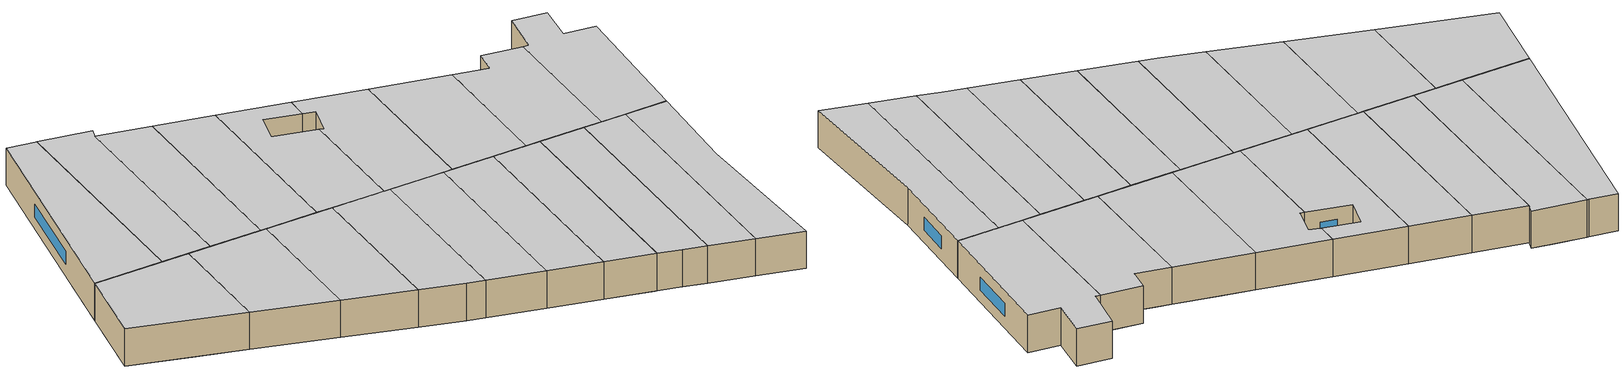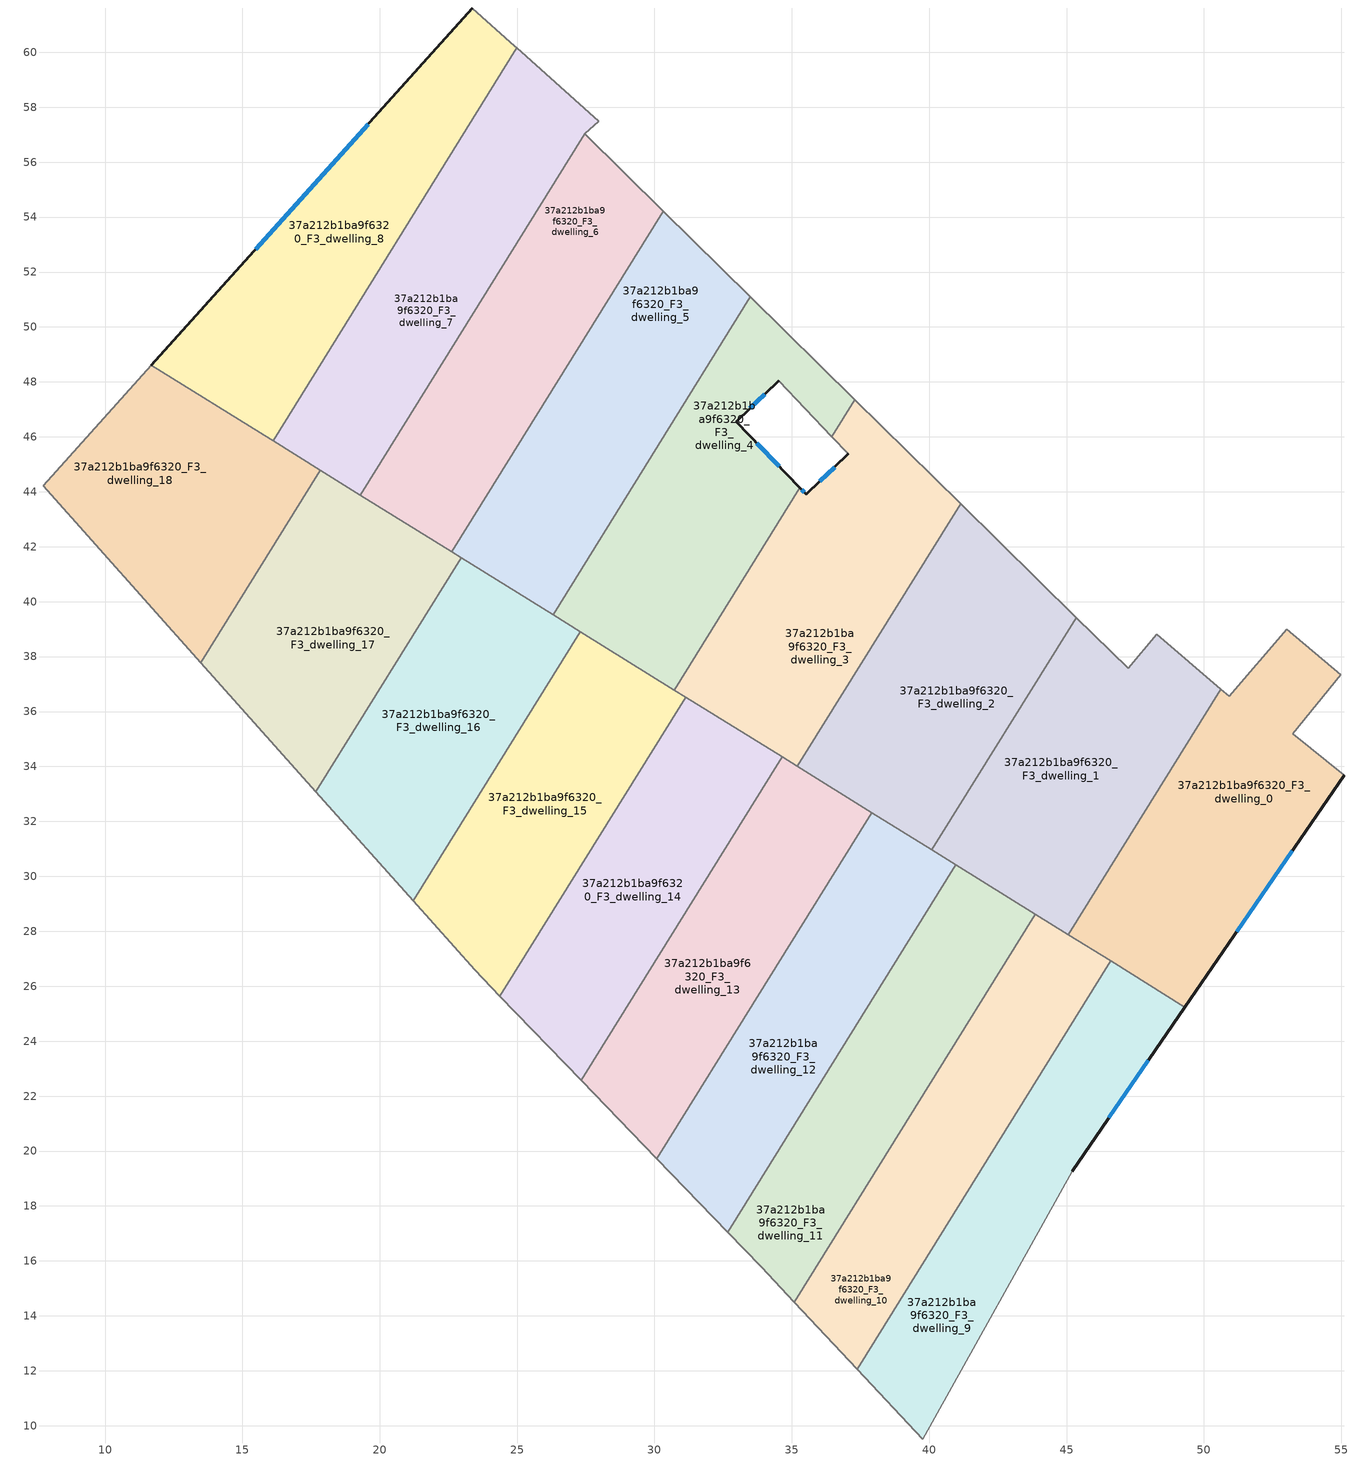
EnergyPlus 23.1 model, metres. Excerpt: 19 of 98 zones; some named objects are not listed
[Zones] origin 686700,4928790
37a212b1ba9f6320_F3_dwelling_0
 floor to 37a212b1ba9f6320_F2_dwelling_3 (EU_floor_Construction): 54.98,37.34 53.23,35.18 55.1,33.68 50.61,27.14 46.76,30.61 50.61,36.82 50.92,36.56 53.02,39 z9
 floor to 37a212b1ba9f6320_F2_dwelling_1 (EU_floor_Construction): 50.61,27.14 49.31,25.24 45.06,27.88 46.76,30.61 z9
 wall outside (EU_wall_Construction): 49.31,25.24 55.1,33.68 z9:12
 wall to 37a212b1ba9f6320_F3_dwelling_1 (EU_wall_Construction): 50.61,36.82 45.06,27.88 z9:12
 wall adiabatic (EU_wall_Construction): 55.1,33.68 53.23,35.18 54.98,37.34 53.02,39 50.92,36.56 50.61,36.82 z9:12
 wall to 37a212b1ba9f6320_F3_dwelling_9 (EU_wall_Construction): 46.6,26.92 49.31,25.24 z9:12
 wall to 37a212b1ba9f6320_F3_dwelling_10 (EU_wall_Construction): 45.06,27.88 46.6,26.92 z9:12
 window (EU_Window_Construction): 51.2,27.98 53.22,30.93 z9.98:11.02
 ceiling to 37a212b1ba9f6320_F4_dwelling_0 (EU_floor_Construction): 49.31,25.24 55.1,33.68 53.23,35.18 54.98,37.34 53.02,39 50.92,36.56 50.61,36.82 45.06,27.88 z12
37a212b1ba9f6320_F3_dwelling_1
 floor to 37a212b1ba9f6320_F2_dwelling_5 (EU_floor_Construction): 50.41,36.99 43.24,29.01 40.1,30.96 41.92,33.89 46.17,38.62 47.24,37.57 48.29,38.81 z9
 floor to 37a212b1ba9f6320_F2_dwelling_3 (EU_floor_Construction): 50.61,36.82 46.76,30.61 45.61,31.64 50.41,36.99 z9
 floor to 37a212b1ba9f6320_F2_dwelling_8 (EU_floor_Construction): 46.17,38.62 41.92,33.89 45.36,39.42 z9
 floor to 37a212b1ba9f6320_F2_dwelling_1 (EU_floor_Construction): 46.76,30.61 45.06,27.88 43.24,29.01 45.61,31.64 z9
 wall to 37a212b1ba9f6320_F3_dwelling_2 (EU_wall_Construction): 45.36,39.42 40.1,30.96 z9:12
 wall adiabatic (EU_wall_Construction): 50.61,36.82 48.29,38.81 47.24,37.57 45.36,39.42 z9:12
 wall to 37a212b1ba9f6320_F3_dwelling_11 (EU_wall_Construction): 40.97,30.42 43.86,28.63 z9:12
 wall to 37a212b1ba9f6320_F3_dwelling_12 (EU_wall_Construction): 40.1,30.96 40.97,30.42 z9:12
 wall to 37a212b1ba9f6320_F3_dwelling_10 (EU_wall_Construction): 43.86,28.63 45.06,27.88 z9:12
 ceiling to 37a212b1ba9f6320_F4_dwelling_1 (EU_floor_Construction): 45.06,27.88 50.61,36.82 48.29,38.81 47.24,37.57 45.36,39.42 40.1,30.96 z12
37a212b1ba9f6320_F3_dwelling_10
 floor to 37a212b1ba9f6320_F2_dwelling_1 (EU_floor_Construction): 46.6,26.92 42.78,20.77 41.75,21.7 45.04,25.36 42.98,27.21 43.86,28.63 z9
 floor to 37a212b1ba9f6320_F2_dwelling_0 (EU_floor_Construction): 42.78,20.77 37.38,12.07 35.19,14.39 41.75,21.7 z9
 floor to 37a212b1ba9f6320_F2_dwelling_2 (EU_floor_Construction): 44.57,24.84 35.19,14.39 35.09,14.5 42.61,26.61 z9
 floor to 37a212b1ba9f6320_F2_dwelling_5 (EU_floor_Construction): 45.04,25.36 44.57,24.84 42.61,26.61 42.98,27.21 z9
 wall to 37a212b1ba9f6320_F3_dwelling_9 (EU_wall_Construction): 37.38,12.07 46.6,26.92 z9:12
 wall adiabatic (EU_wall_Construction): 35.09,14.5 37.38,12.07 z9:12
 wall to 37a212b1ba9f6320_F3_dwelling_11 (EU_wall_Construction): 43.86,28.63 35.09,14.5 z9:12
 ceiling to 37a212b1ba9f6320_F4_dwelling_10 (EU_floor_Construction): 37.38,12.07 46.6,26.92 43.86,28.63 35.09,14.5 z12
37a212b1ba9f6320_F3_dwelling_11
 floor to 37a212b1ba9f6320_F2_dwelling_2 (EU_floor_Construction): 42.61,26.61 35.09,14.5 33.91,15.77 33.89,15.79 32.67,17.05 33.03,17.64 41.35,26.9 39.7,28.38 40.03,28.92 z9
 floor to 37a212b1ba9f6320_F2_dwelling_5 (EU_floor_Construction): 43.24,29.01 42.23,27.88 42.98,27.21 42.61,26.61 40.03,28.92 40.97,30.42 z9
 floor to 37a212b1ba9f6320_F2_dwelling_4 (EU_floor_Construction): 41.35,26.9 33.03,17.64 39.7,28.38 z9
 floor to 37a212b1ba9f6320_F2_dwelling_1 (EU_floor_Construction): 43.86,28.63 42.98,27.21 42.23,27.88 43.24,29.01 z9
 wall adiabatic (EU_wall_Construction): 32.67,17.05 33.89,15.79 35.09,14.5 z9:12
 wall to 37a212b1ba9f6320_F3_dwelling_12 (EU_wall_Construction): 40.97,30.42 32.67,17.05 z9:12
 ceiling to 37a212b1ba9f6320_F4_dwelling_11 (EU_floor_Construction): 35.09,14.5 43.86,28.63 40.97,30.42 32.67,17.05 33.89,15.79 z12
37a212b1ba9f6320_F3_dwelling_12
 floor to 37a212b1ba9f6320_F2_dwelling_4 (EU_floor_Construction): 39.7,28.38 33.03,17.64 32.58,17.14 30.08,19.72 32.08,22.94 38.19,29.74 z9
 floor to 37a212b1ba9f6320_F2_dwelling_2 (EU_floor_Construction): 40.03,28.92 39.7,28.38 38.19,29.74 38.6,30.2 z9; 33.03,17.64 32.67,17.05 32.58,17.14 z9
 floor to 37a212b1ba9f6320_F2_dwelling_6 (EU_floor_Construction): 37.98,29.51 32.08,22.94 36.81,30.56 z9
 floor to 37a212b1ba9f6320_F2_dwelling_7 (EU_floor_Construction): 38.07,29.61 37.98,29.51 36.81,30.56 36.88,30.67 z9
 floor to 37a212b1ba9f6320_F2_dwelling_5 (EU_floor_Construction): 40.97,30.42 40.03,28.92 38.6,30.2 39.58,31.28 z9
 floor to 37a212b1ba9f6320_F2_dwelling_8 (EU_floor_Construction): 39.58,31.28 38.07,29.61 36.88,30.67 37.91,32.32 z9
 wall adiabatic (EU_wall_Construction): 30.08,19.72 32.67,17.05 z9:12
 wall to 37a212b1ba9f6320_F3_dwelling_13 (EU_wall_Construction): 37.91,32.32 30.08,19.72 z9:12
 wall to 37a212b1ba9f6320_F3_dwelling_2 (EU_wall_Construction): 40.1,30.96 37.91,32.32 z9:12
 ceiling to 37a212b1ba9f6320_F4_dwelling_12 (EU_floor_Construction): 32.67,17.05 40.97,30.42 37.91,32.32 30.08,19.72 z12
37a212b1ba9f6320_F3_dwelling_13
 floor to 37a212b1ba9f6320_F2_dwelling_6 (EU_floor_Construction): 36.81,30.56 32.08,22.94 29.62,20.2 27.33,22.57 30.86,28.25 34.67,32.49 z9
 floor to 37a212b1ba9f6320_F2_dwelling_4 (EU_floor_Construction): 32.08,22.94 30.08,19.72 29.62,20.2 z9
 floor to 37a212b1ba9f6320_F2_dwelling_7 (EU_floor_Construction): 34.67,32.49 30.86,28.25 33.98,33.28 36.88,30.67 36.81,30.56 z9
 floor to 37a212b1ba9f6320_F2_dwelling_8 (EU_floor_Construction): 37.91,32.32 36.88,30.67 33.98,33.28 34.05,33.39 34.84,32.68 35.73,33.67 z9
 floor to 37a212b1ba9f6320_F2_dwelling_9 (EU_floor_Construction): 35.73,33.67 34.84,32.68 34.05,33.39 34.65,34.35 z9
 wall adiabatic (EU_wall_Construction): 27.33,22.57 30.08,19.72 z9:12
 wall to 37a212b1ba9f6320_F3_dwelling_14 (EU_wall_Construction): 34.65,34.35 27.33,22.57 z9:12
 wall to 37a212b1ba9f6320_F3_dwelling_3 (EU_wall_Construction): 35.2,34 34.65,34.35 z9:12
 wall to 37a212b1ba9f6320_F3_dwelling_2 (EU_wall_Construction): 37.91,32.32 35.2,34 z9:12
 ceiling to 37a212b1ba9f6320_F4_dwelling_13 (EU_floor_Construction): 30.08,19.72 37.91,32.32 34.65,34.35 27.33,22.57 z12
37a212b1ba9f6320_F3_dwelling_14
 floor to 37a212b1ba9f6320_F2_dwelling_7 (EU_floor_Construction): 33.98,33.28 30.86,28.25 26.52,23.42 24.38,25.64 28.6,32.44 31.42,35.58 z9
 floor to 37a212b1ba9f6320_F2_dwelling_6 (EU_floor_Construction): 30.86,28.25 27.33,22.57 26.52,23.42 z9
 floor to 37a212b1ba9f6320_F2_dwelling_9 (EU_floor_Construction): 34.65,34.35 34.05,33.39 31.51,35.68 31.87,36.07 z9
 floor to 37a212b1ba9f6320_F2_dwelling_8 (EU_floor_Construction): 34.05,33.39 33.98,33.28 31.42,35.58 31.51,35.68 z9
 floor adiabatic (EU_floor_Construction): 33.58,35.01 31.87,36.07 28.6,32.44 31.14,36.53 z9
 wall adiabatic (EU_wall_Construction): 24.38,25.64 27.33,22.57 z9:12
 wall to 37a212b1ba9f6320_F3_dwelling_15 (EU_wall_Construction): 31.14,36.53 24.38,25.64 z9:12
 wall to 37a212b1ba9f6320_F3_dwelling_3 (EU_wall_Construction): 34.65,34.35 31.14,36.53 z9:12
 ceiling to 37a212b1ba9f6320_F4_dwelling_14 (EU_floor_Construction): 27.33,22.57 34.65,34.35 31.14,36.53 24.38,25.64 z12
37a212b1ba9f6320_F3_dwelling_15
 floor to 37a212b1ba9f6320_F2_dwelling_10 (EU_floor_Construction): 28.3,38.29 30.82,36.02 28.6,32.44 23.4,26.65 21.22,29.11 25.6,36.16 27.79,38.6 z9
 floor to 37a212b1ba9f6320_F2_dwelling_7 (EU_floor_Construction): 28.6,32.44 24.38,25.64 23.45,26.6 23.4,26.65 z9
 floor to 37a212b1ba9f6320_F2_dwelling_11 (EU_floor_Construction): 31.14,36.53 30.82,36.02 28.3,38.29 z9
 floor to 37a212b1ba9f6320_F2_dwelling_12 (EU_floor_Construction): 27.79,38.6 25.6,36.16 27.3,38.91 z9
 wall adiabatic (EU_wall_Construction): 21.21,29.11 23.45,26.6 24.38,25.64 z9:12
 wall to 37a212b1ba9f6320_F3_dwelling_16 (EU_wall_Construction): 27.3,38.91 21.21,29.11 z9:12
 wall to 37a212b1ba9f6320_F3_dwelling_4 (EU_wall_Construction): 30.72,36.78 27.3,38.91 z9:12
 wall to 37a212b1ba9f6320_F3_dwelling_3 (EU_wall_Construction): 31.14,36.53 30.72,36.78 z9:12
 ceiling to 37a212b1ba9f6320_F4_dwelling_15 (EU_floor_Construction): 24.38,25.64 31.14,36.53 27.3,38.91 21.21,29.11 23.45,26.6 z12
37a212b1ba9f6320_F3_dwelling_16
 floor to 37a212b1ba9f6320_F2_dwelling_12 (EU_floor_Construction): 27.3,38.91 25.6,36.16 20.24,30.2 17.67,33.09 20.27,37.27 23.73,41.12 z9
 floor to 37a212b1ba9f6320_F2_dwelling_10 (EU_floor_Construction): 25.6,36.16 21.22,29.11 20.24,30.2 z9
 floor to 37a212b1ba9f6320_F2_dwelling_13 (EU_floor_Construction): 23.73,41.12 20.27,37.27 22.96,41.6 z9
 wall adiabatic (EU_wall_Construction): 17.67,33.08 21.21,29.11 z9:12
 wall to 37a212b1ba9f6320_F3_dwelling_17 (EU_wall_Construction): 22.96,41.6 17.67,33.08 z9:12
 wall to 37a212b1ba9f6320_F3_dwelling_5 (EU_wall_Construction): 26.31,39.53 22.96,41.6 z9:12
 wall to 37a212b1ba9f6320_F3_dwelling_4 (EU_wall_Construction): 27.3,38.91 26.31,39.53 z9:12
 ceiling to 37a212b1ba9f6320_F4_dwelling_16 (EU_floor_Construction): 21.21,29.11 27.3,38.91 22.96,41.6 17.67,33.08 z12
37a212b1ba9f6320_F3_dwelling_17
 floor to 37a212b1ba9f6320_F2_dwelling_13 (EU_floor_Construction): 22.96,41.6 20.27,37.27 17.09,33.73 13.99,37.22 19.73,43.61 z9
 floor to 37a212b1ba9f6320_F2_dwelling_15 (EU_floor_Construction): 19.73,43.61 13.99,37.22 13.49,37.78 17.84,44.78 z9
 floor to 37a212b1ba9f6320_F2_dwelling_12 (EU_floor_Construction): 20.27,37.27 17.67,33.09 17.09,33.73 z9
 wall adiabatic (EU_wall_Construction): 13.49,37.78 17.67,33.08 z9:12
 wall to 37a212b1ba9f6320_F3_dwelling_18 (EU_wall_Construction): 17.84,44.78 13.49,37.78 z9:12
 wall to 37a212b1ba9f6320_F3_dwelling_6 (EU_wall_Construction): 22.62,41.81 19.29,43.88 z9:12
 wall to 37a212b1ba9f6320_F3_dwelling_5 (EU_wall_Construction): 22.96,41.6 22.62,41.81 z9:12
 wall to 37a212b1ba9f6320_F3_dwelling_7 (EU_wall_Construction): 19.29,43.88 17.84,44.78 z9:12
 ceiling to 37a212b1ba9f6320_F4_dwelling_17 (EU_floor_Construction): 17.67,33.08 22.96,41.6 17.84,44.78 13.49,37.78 z12
37a212b1ba9f6320_F3_dwelling_18
 floor to 37a212b1ba9f6320_F2_dwelling_15 (EU_floor_Construction): 17.84,44.78 13.49,37.78 10.87,40.72 15.71,46.11 z9
 floor to 37a212b1ba9f6320_F2_dwelling_17 (EU_floor_Construction): 15.71,46.11 10.87,40.72 7.75,44.22 11.69,48.6 z9
 wall adiabatic (EU_wall_Construction): 11.69,48.6 7.75,44.22 13.49,37.78 z9:12
 wall to 37a212b1ba9f6320_F3_dwelling_8 (EU_wall_Construction): 16.11,45.86 16.03,45.91 11.69,48.6 z9:12
 wall to 37a212b1ba9f6320_F3_dwelling_7 (EU_wall_Construction): 17.84,44.78 16.11,45.86 z9:12
 ceiling to 37a212b1ba9f6320_F4_dwelling_18 (EU_floor_Construction): 13.49,37.78 17.84,44.78 11.69,48.6 7.75,44.22 z12
37a212b1ba9f6320_F3_dwelling_2
 floor to 37a212b1ba9f6320_F2_dwelling_8 (EU_floor_Construction): 45.36,39.42 41.92,33.89 39.58,31.28 35.73,33.67 42.99,41.75 z9
 floor to 37a212b1ba9f6320_F2_dwelling_5 (EU_floor_Construction): 41.92,33.89 40.1,30.96 39.58,31.28 z9
 floor to 37a212b1ba9f6320_F2_dwelling_9 (EU_floor_Construction): 42.99,41.75 35.73,33.67 35.2,34 41.14,43.57 z9
 wall to 37a212b1ba9f6320_F3_dwelling_3 (EU_wall_Construction): 41.14,43.57 35.2,34 z9:12
 wall adiabatic (EU_wall_Construction): 45.36,39.42 41.14,43.57 z9:12
 ceiling to 37a212b1ba9f6320_F4_dwelling_2 (EU_floor_Construction): 40.1,30.96 45.36,39.42 41.14,43.57 35.2,34 z12
37a212b1ba9f6320_F3_dwelling_3
 floor to 37a212b1ba9f6320_F2_dwelling_11 (EU_floor_Construction): 39.79,44.9 31.87,36.07 30.72,36.78 35.29,44.14 35.52,43.91 37.06,45.38 36.45,46.01 37.29,47.36 z9
 floor to 37a212b1ba9f6320_F2_dwelling_9 (EU_floor_Construction): 41.14,43.57 35.2,34 31.87,36.07 39.79,44.9 z9
 wall outside (EU_wall_Construction): 37.06,45.38 35.52,43.91 35.29,44.14 z9:12
 wall adiabatic (EU_wall_Construction): 36.45,46.01 37.06,45.38 / 41.14,43.57 37.29,47.36 z9:12
 wall to 37a212b1ba9f6320_F3_dwelling_4 (EU_wall_Construction): 37.29,47.36 36.45,46.01 / 35.29,44.14 30.72,36.78 z9:12
 window (EU_Window_Construction): 36.56,44.9 36.02,44.39 / 35.45,43.98 35.37,44.07 z9.98:11.02
 ceiling to 37a212b1ba9f6320_F4_dwelling_3 (EU_floor_Construction): 35.2,34 41.14,43.57 37.29,47.36 36.45,46.01 37.06,45.38 35.52,43.91 35.29,44.14 30.72,36.78 z12
37a212b1ba9f6320_F3_dwelling_4
 floor to 37a212b1ba9f6320_F2_dwelling_14 (EU_floor_Construction): 36.42,48.21 35.42,47.1 34.52,48.04 32.97,46.56 33.99,45.5 28.47,39.36 27.02,40.67 33.49,51.1 z9
 floor to 37a212b1ba9f6320_F2_dwelling_11 (EU_floor_Construction): 33.99,45.5 35.29,44.14 30.72,36.78 28.31,38.28 27.86,38.68 z9; 37.29,47.36 36.45,46.01 35.42,47.1 36.42,48.21 z9
 floor to 37a212b1ba9f6320_F2_dwelling_12 (EU_floor_Construction): 28.24,39.11 27.79,38.6 26.31,39.53 26.83,40.38 z9
 floor to 37a212b1ba9f6320_F2_dwelling_13 (EU_floor_Construction): 28.47,39.36 28.24,39.11 26.83,40.38 27.02,40.67 z9
 floor adiabatic (EU_floor_Construction): 28.31,38.28 27.79,38.6 27.86,38.68 z9
 wall outside (EU_wall_Construction): 35.29,44.14 32.97,46.56 34.52,48.04 z9:12
 wall adiabatic (EU_wall_Construction): 34.52,48.04 36.45,46.01 / 37.29,47.36 33.49,51.1 z9:12
 wall to 37a212b1ba9f6320_F3_dwelling_5 (EU_wall_Construction): 33.49,51.1 26.31,39.53 z9:12
 window (EU_Window_Construction): 33.48,47.04 34.02,47.56 / 34.54,44.93 33.73,45.77 z9.98:11.02
 ceiling to 37a212b1ba9f6320_F4_dwelling_4 (EU_floor_Construction): 30.72,36.78 35.29,44.14 32.97,46.56 34.52,48.04 36.45,46.01 37.29,47.36 33.49,51.1 26.31,39.53 z12
37a212b1ba9f6320_F3_dwelling_5
 floor to 37a212b1ba9f6320_F2_dwelling_16 (EU_floor_Construction): 33.07,51.51 25.36,42.93 24.05,44.11 30.32,54.21 z9
 floor to 37a212b1ba9f6320_F2_dwelling_14 (EU_floor_Construction): 33.49,51.1 27.02,40.67 23.74,43.61 23.92,43.91 25.2,42.76 25.36,42.93 33.07,51.51 z9
 floor to 37a212b1ba9f6320_F2_dwelling_12 (EU_floor_Construction): 26.83,40.38 26.31,39.53 23.73,41.12 24.75,42.25 z9
 floor to 37a212b1ba9f6320_F2_dwelling_13 (EU_floor_Construction): 24.75,42.25 23.73,41.12 22.62,41.82 23.74,43.61 27.02,40.67 26.83,40.38 z9
 floor to 37a212b1ba9f6320_F2_dwelling_15 (EU_floor_Construction): 25.36,42.93 25.2,42.76 23.92,43.91 24.05,44.11 z9
 wall to 37a212b1ba9f6320_F3_dwelling_6 (EU_wall_Construction): 30.32,54.21 22.62,41.82 z9:12
 wall adiabatic (EU_wall_Construction): 33.49,51.1 30.32,54.21 z9:12
 ceiling to 37a212b1ba9f6320_F4_dwelling_5 (EU_floor_Construction): 26.31,39.53 33.49,51.1 30.32,54.21 22.62,41.82 z12
37a212b1ba9f6320_F3_dwelling_6
 floor to 37a212b1ba9f6320_F2_dwelling_18 (EU_floor_Construction): 29.76,54.77 22.24,46.4 21.35,47.19 27.46,57.03 z9
 floor to 37a212b1ba9f6320_F2_dwelling_16 (EU_floor_Construction): 30.32,54.21 24.05,44.11 21.09,46.77 21.21,46.97 22.06,46.21 29.76,54.77 z9
 floor to 37a212b1ba9f6320_F2_dwelling_13 (EU_floor_Construction): 23.74,43.61 22.62,41.82 19.73,43.61 21.52,45.6 z9
 floor to 37a212b1ba9f6320_F2_dwelling_17 (EU_floor_Construction): 22.24,46.4 22.06,46.21 21.21,46.97 21.35,47.19 z9
 floor to 37a212b1ba9f6320_F2_dwelling_14 (EU_floor_Construction): 23.92,43.91 23.74,43.61 21.52,45.6 21.75,45.86 z9
 floor to 37a212b1ba9f6320_F2_dwelling_15 (EU_floor_Construction): 21.75,45.86 21.52,45.6 19.73,43.61 19.3,43.88 21.09,46.77 24.05,44.11 23.92,43.91 z9
 wall to 37a212b1ba9f6320_F3_dwelling_7 (EU_wall_Construction): 27.46,57.03 19.3,43.88 z9:12
 wall adiabatic (EU_wall_Construction): 30.32,54.21 27.46,57.03 z9:12
 ceiling to 37a212b1ba9f6320_F4_dwelling_6 (EU_floor_Construction): 22.62,41.82 30.32,54.21 27.46,57.03 19.3,43.88 z12
37a212b1ba9f6320_F3_dwelling_7
 floor to 37a212b1ba9f6320_F2_dwelling_18 (EU_floor_Construction): 27.97,57.48 27.46,57.03 21.35,47.19 18.52,49.74 18.66,49.96 18.94,49.71 26.84,58.5 z9
 floor to 37a212b1ba9f6320_F2_dwelling_17 (EU_floor_Construction): 21.35,47.19 21.21,46.97 18.6,49.32 17.52,48.13 18.52,49.74 z9
 floor to 37a212b1ba9f6320_F2_dwelling_19 (EU_floor_Construction): 26.84,58.5 18.94,49.71 18.66,49.96 24.99,60.16 z9
 floor to 37a212b1ba9f6320_F2_dwelling_15 (EU_floor_Construction): 21.09,46.77 19.3,43.88 16.11,45.86 17.52,48.12 18.44,49.15 z9
 floor to 37a212b1ba9f6320_F2_dwelling_16 (EU_floor_Construction): 21.21,46.97 21.09,46.77 18.44,49.15 18.6,49.32 z9
 wall adiabatic (EU_wall_Construction): 27.46,57.03 27.97,57.48 24.99,60.16 z9:12
 wall to 37a212b1ba9f6320_F3_dwelling_8 (EU_wall_Construction): 24.99,60.16 16.11,45.86 z9:12
 ceiling to 37a212b1ba9f6320_F4_dwelling_7 (EU_floor_Construction): 19.3,43.88 27.46,57.03 27.97,57.48 24.99,60.16 16.11,45.86 z12
37a212b1ba9f6320_F3_dwelling_8
 floor to 37a212b1ba9f6320_F2_dwelling_17 (EU_floor_Construction): 18.52,49.74 17.52,48.13 15.71,46.11 11.69,48.6 15.31,52.63 z9
 floor to 37a212b1ba9f6320_F2_dwelling_15 (EU_floor_Construction): 17.52,48.12 16.11,45.86 16.03,45.91 15.71,46.11 z9
 floor adiabatic (EU_floor_Construction): 24.92,60.22 24.99,60.16 18.66,49.96 15.48,52.82 23.38,61.61 z9
 floor to 37a212b1ba9f6320_F2_dwelling_18 (EU_floor_Construction): 18.66,49.96 18.52,49.74 15.31,52.63 15.48,52.82 z9
 wall outside (EU_wall_Construction): 23.38,61.61 11.69,48.6 z9:12
 wall adiabatic (EU_wall_Construction): 24.99,60.16 24.92,60.22 23.38,61.61 z9:12
 window (EU_Window_Construction): 19.57,57.38 15.49,52.83 z9.98:11.02
 ceiling to 37a212b1ba9f6320_F4_dwelling_8 (EU_floor_Construction): 16.11,45.86 24.99,60.16 24.92,60.22 23.38,61.61 11.69,48.6 16.03,45.91 z12
37a212b1ba9f6320_F3_dwelling_9
 floor to 37a212b1ba9f6320_F2_dwelling_0 (EU_floor_Construction): 44.96,18.82 39.77,9.52 37.38,12.07 42.78,20.77 z9
 floor to 37a212b1ba9f6320_F2_dwelling_1 (EU_floor_Construction): 49.31,25.24 45.21,19.27 44.96,18.82 42.78,20.77 46.6,26.92 z9
 wall outside (EU_wall_Construction): 45.21,19.27 49.31,25.24 z9:12
 wall adiabatic (EU_wall_Construction): 37.38,12.07 39.77,9.52 45.21,19.27 z9:12
 window (EU_Window_Construction): 46.54,21.21 47.98,23.3 z9.98:11.02
 ceiling to 37a212b1ba9f6320_F4_dwelling_9 (EU_floor_Construction): 39.77,9.52 45.21,19.27 49.31,25.24 46.6,26.92 37.38,12.07 z12
[Building]
EU S2 Campaign: North Axis=0; Terrain=City; Solar Distribution=FullExterior
[Site:Location]
Bologna: Latitude=44.5; Longitude=11.25; Time Zone=1; Elevation=37
[SizingPeriod:WeatherFileDays]
AnnualSizingPeriod: Begin Month=1; Begin Day of Month=1; End Month=12; End Day of Month=31; Day of Week for Start Day=Monday; Use Weather File Daylight Saving Period=No; Use Weather File Rain and Snow Indicators=No
[MATERIAL]
EU_InternalMass_Material: Roughness=MediumRough; Thickness=0.1; Conductivity=1; Density=1800; Specific Heat=900; Thermal Absorptance=0.9; Solar Absorptance=0.7; Visible Absorptance=0.7
[MATERIAL:NOMASS] Roughness=MediumRough; Thermal Absorptance=0.9; Solar Absorptance=0.7; Visible Absorptance=0.7
Name | Thermal Resistance
EU_wall_NoMass | 0.905828
EU_floor_NoMass | 0.67114
[WINDOWMATERIAL:SIMPLEGLAZINGSYSTEM]
EU_Window_SimpleGlazing: UFactor=4.52486; Solar Heat Gain Coefficient=0.85; Visible Transmittance=0.85
[CONSTRUCTION]
EU_wall_Construction: EU_wall_NoMass
EU_floor_Construction: EU_floor_NoMass
EU_Window_Construction: EU_Window_SimpleGlazing
EU_InternalMass_Construction: EU_InternalMass_Material
[ZONE] Type=1; Multiplier=1; Ceiling Height=autocalculate; Floor Area=autocalculate; Part of Total Floor Area=Yes
Name | Volume
37a212b1ba9f6320_F3_dwelling_0 | 187.603
37a212b1ba9f6320_F3_dwelling_1 | 179.607
37a212b1ba9f6320_F3_dwelling_10 | 165.23
37a212b1ba9f6320_F3_dwelling_11 | 165.245
37a212b1ba9f6320_F3_dwelling_12 | 165.228
37a212b1ba9f6320_F3_dwelling_13 | 165.21
37a212b1ba9f6320_F3_dwelling_14 | 165.269
37a212b1ba9f6320_F3_dwelling_15 | 165.214
37a212b1ba9f6320_F3_dwelling_16 | 165.259
37a212b1ba9f6320_F3_dwelling_17 | 165.244
37a212b1ba9f6320_F3_dwelling_18 | 165.221
37a212b1ba9f6320_F3_dwelling_2 | 183.593
37a212b1ba9f6320_F3_dwelling_3 | 183.602
37a212b1ba9f6320_F3_dwelling_4 | 183.612
37a212b1ba9f6320_F3_dwelling_5 | 183.585
37a212b1ba9f6320_F3_dwelling_6 | 176.608
37a212b1ba9f6320_F3_dwelling_7 | 185.525
37a212b1ba9f6320_F3_dwelling_8 | 188.666
37a212b1ba9f6320_F3_dwelling_9 | 165.256
[INTERNALMASS] Construction=EU_InternalMass_Construction
Name | Zone or ZoneList | Surface Area
37a212b1ba9f6320_F3_dwelling_0_EU_InternalMass | 37a212b1ba9f6320_F3_dwelling_0 | 62.5325
37a212b1ba9f6320_F3_dwelling_1_EU_InternalMass | 37a212b1ba9f6320_F3_dwelling_1 | 59.8681
37a212b1ba9f6320_F3_dwelling_2_EU_InternalMass | 37a212b1ba9f6320_F3_dwelling_2 | 61.1975
37a212b1ba9f6320_F3_dwelling_3_EU_InternalMass | 37a212b1ba9f6320_F3_dwelling_3 | 61.2004
37a212b1ba9f6320_F3_dwelling_4_EU_InternalMass | 37a212b1ba9f6320_F3_dwelling_4 | 61.2039
37a212b1ba9f6320_F3_dwelling_5_EU_InternalMass | 37a212b1ba9f6320_F3_dwelling_5 | 61.195
37a212b1ba9f6320_F3_dwelling_6_EU_InternalMass | 37a212b1ba9f6320_F3_dwelling_6 | 58.8692
37a212b1ba9f6320_F3_dwelling_7_EU_InternalMass | 37a212b1ba9f6320_F3_dwelling_7 | 61.8398
37a212b1ba9f6320_F3_dwelling_8_EU_InternalMass | 37a212b1ba9f6320_F3_dwelling_8 | 62.8887
37a212b1ba9f6320_F3_dwelling_9_EU_InternalMass | 37a212b1ba9f6320_F3_dwelling_9 | 55.0853
37a212b1ba9f6320_F3_dwelling_10_EU_InternalMass | 37a212b1ba9f6320_F3_dwelling_10 | 55.0769
37a212b1ba9f6320_F3_dwelling_11_EU_InternalMass | 37a212b1ba9f6320_F3_dwelling_11 | 55.0818
37a212b1ba9f6320_F3_dwelling_12_EU_InternalMass | 37a212b1ba9f6320_F3_dwelling_12 | 55.0762
37a212b1ba9f6320_F3_dwelling_13_EU_InternalMass | 37a212b1ba9f6320_F3_dwelling_13 | 55.07
37a212b1ba9f6320_F3_dwelling_14_EU_InternalMass | 37a212b1ba9f6320_F3_dwelling_14 | 55.0898
37a212b1ba9f6320_F3_dwelling_15_EU_InternalMass | 37a212b1ba9f6320_F3_dwelling_15 | 55.0711
37a212b1ba9f6320_F3_dwelling_16_EU_InternalMass | 37a212b1ba9f6320_F3_dwelling_16 | 55.0867
37a212b1ba9f6320_F3_dwelling_17_EU_InternalMass | 37a212b1ba9f6320_F3_dwelling_17 | 55.0815
37a212b1ba9f6320_F3_dwelling_18_EU_InternalMass | 37a212b1ba9f6320_F3_dwelling_18 | 55.0748
[OTHEREQUIPMENT] Fuel Type=Electricity; Design Level Calculation Method=Watts/Area; Power per Zone Floor Area=1; Fraction Latent=0; Fraction Radiant=0; Fraction Lost=0; Carbon Dioxide Generation Rate=0; EndUse Subcategory=EU_Step8_InternalGains
Name | Zone or ZoneList or Space or SpaceList | Schedule
EU_Step8_InternalGain_37a212b1ba9f6320_F3_dwelling_0_f000 | 37a212b1ba9f6320_F3_dwelling_0 | EU_Step8_GainSchedule_37a212b1ba9f6320_F3_dwelling_0_f000
EU_Step8_InternalGain_37a212b1ba9f6320_F3_dwelling_1_f000 | 37a212b1ba9f6320_F3_dwelling_1 | EU_Step8_GainSchedule_37a212b1ba9f6320_F3_dwelling_1_f000
EU_Step8_InternalGain_37a212b1ba9f6320_F3_dwelling_2_f000 | 37a212b1ba9f6320_F3_dwelling_2 | EU_Step8_GainSchedule_37a212b1ba9f6320_F3_dwelling_2_f000
EU_Step8_InternalGain_37a212b1ba9f6320_F3_dwelling_3_f000 | 37a212b1ba9f6320_F3_dwelling_3 | EU_Step8_GainSchedule_37a212b1ba9f6320_F3_dwelling_3_f000
EU_Step8_InternalGain_37a212b1ba9f6320_F3_dwelling_4_f000 | 37a212b1ba9f6320_F3_dwelling_4 | EU_Step8_GainSchedule_37a212b1ba9f6320_F3_dwelling_4_f000
EU_Step8_InternalGain_37a212b1ba9f6320_F3_dwelling_5_f000 | 37a212b1ba9f6320_F3_dwelling_5 | EU_Step8_GainSchedule_37a212b1ba9f6320_F3_dwelling_5_f000
EU_Step8_InternalGain_37a212b1ba9f6320_F3_dwelling_6_f000 | 37a212b1ba9f6320_F3_dwelling_6 | EU_Step8_GainSchedule_37a212b1ba9f6320_F3_dwelling_6_f000
EU_Step8_InternalGain_37a212b1ba9f6320_F3_dwelling_7_f000 | 37a212b1ba9f6320_F3_dwelling_7 | EU_Step8_GainSchedule_37a212b1ba9f6320_F3_dwelling_7_f000
EU_Step8_InternalGain_37a212b1ba9f6320_F3_dwelling_8_f000 | 37a212b1ba9f6320_F3_dwelling_8 | EU_Step8_GainSchedule_37a212b1ba9f6320_F3_dwelling_8_f000
EU_Step8_InternalGain_37a212b1ba9f6320_F3_dwelling_9_f000 | 37a212b1ba9f6320_F3_dwelling_9 | EU_Step8_GainSchedule_37a212b1ba9f6320_F3_dwelling_9_f000
EU_Step8_InternalGain_37a212b1ba9f6320_F3_dwelling_10_f000 | 37a212b1ba9f6320_F3_dwelling_10 | EU_Step8_GainSchedule_37a212b1ba9f6320_F3_dwelling_10_f000
EU_Step8_InternalGain_37a212b1ba9f6320_F3_dwelling_11_f000 | 37a212b1ba9f6320_F3_dwelling_11 | EU_Step8_GainSchedule_37a212b1ba9f6320_F3_dwelling_11_f000
EU_Step8_InternalGain_37a212b1ba9f6320_F3_dwelling_12_f000 | 37a212b1ba9f6320_F3_dwelling_12 | EU_Step8_GainSchedule_37a212b1ba9f6320_F3_dwelling_12_f000
EU_Step8_InternalGain_37a212b1ba9f6320_F3_dwelling_13_f000 | 37a212b1ba9f6320_F3_dwelling_13 | EU_Step8_GainSchedule_37a212b1ba9f6320_F3_dwelling_13_f000
EU_Step8_InternalGain_37a212b1ba9f6320_F3_dwelling_14_f000 | 37a212b1ba9f6320_F3_dwelling_14 | EU_Step8_GainSchedule_37a212b1ba9f6320_F3_dwelling_14_f000
EU_Step8_InternalGain_37a212b1ba9f6320_F3_dwelling_15_f000 | 37a212b1ba9f6320_F3_dwelling_15 | EU_Step8_GainSchedule_37a212b1ba9f6320_F3_dwelling_15_f000
EU_Step8_InternalGain_37a212b1ba9f6320_F3_dwelling_16_f000 | 37a212b1ba9f6320_F3_dwelling_16 | EU_Step8_GainSchedule_37a212b1ba9f6320_F3_dwelling_16_f000
EU_Step8_InternalGain_37a212b1ba9f6320_F3_dwelling_17_f000 | 37a212b1ba9f6320_F3_dwelling_17 | EU_Step8_GainSchedule_37a212b1ba9f6320_F3_dwelling_17_f000
EU_Step8_InternalGain_37a212b1ba9f6320_F3_dwelling_18_f000 | 37a212b1ba9f6320_F3_dwelling_18 | EU_Step8_GainSchedule_37a212b1ba9f6320_F3_dwelling_18_f000
[ZONEVENTILATION:DESIGNFLOWRATE] Schedule=EU_AlwaysOn; Design Flow Rate Calculation Method=AirChanges/Hour; Air Changes per Hour=0.73129; Ventilation Type=Natural; Fan Pressure Rise=0; Fan Total Efficiency=1; Constant Term Coefficient=1; Temperature Term Coefficient=0; Velocity Term Coefficient=0; Velocity Squared Term Coefficient=0; Minimum Indoor Temperature=-100; Maximum Indoor Temperature=100; Delta Temperature=-100; Minimum Outdoor Temperature=-100; Maximum Outdoor Temperature=100; Maximum Wind Speed=40
Name | Zone or ZoneList or Space or SpaceList
EU_ConstantAir_37a212b1ba9f6320_F3_dwelling_0 | 37a212b1ba9f6320_F3_dwelling_0
EU_ConstantAir_37a212b1ba9f6320_F3_dwelling_1 | 37a212b1ba9f6320_F3_dwelling_1
EU_ConstantAir_37a212b1ba9f6320_F3_dwelling_2 | 37a212b1ba9f6320_F3_dwelling_2
EU_ConstantAir_37a212b1ba9f6320_F3_dwelling_3 | 37a212b1ba9f6320_F3_dwelling_3
EU_ConstantAir_37a212b1ba9f6320_F3_dwelling_4 | 37a212b1ba9f6320_F3_dwelling_4
EU_ConstantAir_37a212b1ba9f6320_F3_dwelling_5 | 37a212b1ba9f6320_F3_dwelling_5
EU_ConstantAir_37a212b1ba9f6320_F3_dwelling_6 | 37a212b1ba9f6320_F3_dwelling_6
EU_ConstantAir_37a212b1ba9f6320_F3_dwelling_7 | 37a212b1ba9f6320_F3_dwelling_7
EU_ConstantAir_37a212b1ba9f6320_F3_dwelling_8 | 37a212b1ba9f6320_F3_dwelling_8
EU_ConstantAir_37a212b1ba9f6320_F3_dwelling_9 | 37a212b1ba9f6320_F3_dwelling_9
EU_ConstantAir_37a212b1ba9f6320_F3_dwelling_10 | 37a212b1ba9f6320_F3_dwelling_10
EU_ConstantAir_37a212b1ba9f6320_F3_dwelling_11 | 37a212b1ba9f6320_F3_dwelling_11
EU_ConstantAir_37a212b1ba9f6320_F3_dwelling_12 | 37a212b1ba9f6320_F3_dwelling_12
EU_ConstantAir_37a212b1ba9f6320_F3_dwelling_13 | 37a212b1ba9f6320_F3_dwelling_13
EU_ConstantAir_37a212b1ba9f6320_F3_dwelling_14 | 37a212b1ba9f6320_F3_dwelling_14
EU_ConstantAir_37a212b1ba9f6320_F3_dwelling_15 | 37a212b1ba9f6320_F3_dwelling_15
EU_ConstantAir_37a212b1ba9f6320_F3_dwelling_16 | 37a212b1ba9f6320_F3_dwelling_16
EU_ConstantAir_37a212b1ba9f6320_F3_dwelling_17 | 37a212b1ba9f6320_F3_dwelling_17
EU_ConstantAir_37a212b1ba9f6320_F3_dwelling_18 | 37a212b1ba9f6320_F3_dwelling_18
[HVACTEMPLATE:ZONE:IDEALLOADSAIRSYSTEM] System Availability Schedule=EU_AlwaysOn; Maximum Heating Supply Air Temperature=50; Minimum Cooling Supply Air Temperature=13; Maximum Heating Supply Air Humidity Ratio=0.0156; Minimum Cooling Supply Air Humidity Ratio=0.0077; Heating Limit=NoLimit; Cooling Limit=NoLimit; Heating Availability Schedule=EU_AlwaysOn; Cooling Availability Schedule=EU_CoolingOff; Dehumidification Control Type=ConstantSensibleHeatRatio; Cooling Sensible Heat Ratio=0.7; Dehumidification Setpoint=60; Humidification Control Type=None; Humidification Setpoint=30; Outdoor Air Method=None; Outdoor Air Flow Rate per Person=0.00944; Outdoor Air Flow Rate per Zone Floor Area=0; Outdoor Air Flow Rate per Zone=0; Demand Controlled Ventilation Type=None; Outdoor Air Economizer Type=NoEconomizer; Heat Recovery Type=None; Sensible Heat Recovery Effectiveness=0.7; Latent Heat Recovery Effectiveness=0.65
Name | Template Thermostat
37a212b1ba9f6320_F3_dwelling_0 | EU_HeatOnly_37a212b1ba9f6320_F3_dwelling_0
37a212b1ba9f6320_F3_dwelling_1 | EU_HeatOnly_37a212b1ba9f6320_F3_dwelling_1
37a212b1ba9f6320_F3_dwelling_2 | EU_HeatOnly_37a212b1ba9f6320_F3_dwelling_2
37a212b1ba9f6320_F3_dwelling_3 | EU_HeatOnly_37a212b1ba9f6320_F3_dwelling_3
37a212b1ba9f6320_F3_dwelling_4 | EU_HeatOnly_37a212b1ba9f6320_F3_dwelling_4
37a212b1ba9f6320_F3_dwelling_5 | EU_HeatOnly_37a212b1ba9f6320_F3_dwelling_5
37a212b1ba9f6320_F3_dwelling_6 | EU_HeatOnly_37a212b1ba9f6320_F3_dwelling_6
37a212b1ba9f6320_F3_dwelling_7 | EU_HeatOnly_37a212b1ba9f6320_F3_dwelling_7
37a212b1ba9f6320_F3_dwelling_8 | EU_HeatOnly_37a212b1ba9f6320_F3_dwelling_8
37a212b1ba9f6320_F3_dwelling_9 | EU_HeatOnly_37a212b1ba9f6320_F3_dwelling_9
37a212b1ba9f6320_F3_dwelling_10 | EU_HeatOnly_37a212b1ba9f6320_F3_dwelling_10
37a212b1ba9f6320_F3_dwelling_11 | EU_HeatOnly_37a212b1ba9f6320_F3_dwelling_11
37a212b1ba9f6320_F3_dwelling_12 | EU_HeatOnly_37a212b1ba9f6320_F3_dwelling_12
37a212b1ba9f6320_F3_dwelling_13 | EU_HeatOnly_37a212b1ba9f6320_F3_dwelling_13
37a212b1ba9f6320_F3_dwelling_14 | EU_HeatOnly_37a212b1ba9f6320_F3_dwelling_14
37a212b1ba9f6320_F3_dwelling_15 | EU_HeatOnly_37a212b1ba9f6320_F3_dwelling_15
37a212b1ba9f6320_F3_dwelling_16 | EU_HeatOnly_37a212b1ba9f6320_F3_dwelling_16
37a212b1ba9f6320_F3_dwelling_17 | EU_HeatOnly_37a212b1ba9f6320_F3_dwelling_17
37a212b1ba9f6320_F3_dwelling_18 | EU_HeatOnly_37a212b1ba9f6320_F3_dwelling_18
[SIZING:ZONE] Zone Cooling Design Supply Air Temperature Input Method=SupplyAirTemperature; Zone Cooling Design Supply Air Temperature=13; Zone Heating Design Supply Air Temperature Input Method=SupplyAirTemperature; Zone Heating Design Supply Air Temperature=50; Zone Cooling Design Supply Air Humidity Ratio=0.008; Zone Heating Design Supply Air Humidity Ratio=0.008; Cooling Design Air Flow Method=DesignDay; Cooling Design Air Flow Rate=0; Cooling Minimum Air Flow per Zone Floor Area=0.000762; Cooling Minimum Air Flow=0; Cooling Minimum Air Flow Fraction=0.2; Heating Design Air Flow Method=DesignDay; Heating Design Air Flow Rate=0; Heating Maximum Air Flow per Zone Floor Area=0.002032; Heating Maximum Air Flow=0.141576; Heating Maximum Air Flow Fraction=0.3; Account for Dedicated Outdoor Air System=No; Dedicated Outdoor Air System Control Strategy=NeutralSupplyAir; Dedicated Outdoor Air Low Setpoint Temperature for Design=autosize; Dedicated Outdoor Air High Setpoint Temperature for Design=autosize; Zone Load Sizing Method=Sensible Load Only No Latent Load; Zone Latent Cooling Design Supply Air Humidity Ratio Input Method=HumidityRatioDifference; Zone Cooling Design Supply Air Humidity Ratio Difference=0.005; Zone Latent Heating Design Supply Air Humidity Ratio Input Method=HumidityRatioDifference; Zone Humidification Design Supply Air Humidity Ratio Difference=0.005
37a212b1ba9f6320_F3_dwelling_0; 37a212b1ba9f6320_F3_dwelling_1; 37a212b1ba9f6320_F3_dwelling_2; 37a212b1ba9f6320_F3_dwelling_3; 37a212b1ba9f6320_F3_dwelling_4; 37a212b1ba9f6320_F3_dwelling_5; 37a212b1ba9f6320_F3_dwelling_6; 37a212b1ba9f6320_F3_dwelling_7; 37a212b1ba9f6320_F3_dwelling_8; 37a212b1ba9f6320_F3_dwelling_9; 37a212b1ba9f6320_F3_dwelling_10; 37a212b1ba9f6320_F3_dwelling_11; 37a212b1ba9f6320_F3_dwelling_12; 37a212b1ba9f6320_F3_dwelling_13; 37a212b1ba9f6320_F3_dwelling_14; 37a212b1ba9f6320_F3_dwelling_15; 37a212b1ba9f6320_F3_dwelling_16; 37a212b1ba9f6320_F3_dwelling_17; 37a212b1ba9f6320_F3_dwelling_18
[SCHEDULE:CONSTANT]
Name | Hourly Value
EU_AlwaysOn | 1
EU_CoolingOff | 0
[SCHEDULE:FILE] Column Number=1; Rows to Skip at Top=0; Number of Hours of Data=8760; Column Separator=Comma; Interpolate to Timestep=No; Minutes per Item=60; Adjust Schedule for Daylight Savings=Yes
Name | File
EU_Step8_GainSchedule_37a212b1ba9f6320_F3_dwelling_0_f000 | ../../schedules/37a212b1ba9f6320/37a212b1ba9f6320_F3_dwelling_0_f000_gain.csv
EU_Step8_GainSchedule_37a212b1ba9f6320_F3_dwelling_1_f000 | ../../schedules/37a212b1ba9f6320/37a212b1ba9f6320_F3_dwelling_1_f000_gain.csv
EU_Step8_GainSchedule_37a212b1ba9f6320_F3_dwelling_2_f000 | ../../schedules/37a212b1ba9f6320/37a212b1ba9f6320_F3_dwelling_2_f000_gain.csv
EU_Step8_GainSchedule_37a212b1ba9f6320_F3_dwelling_3_f000 | ../../schedules/37a212b1ba9f6320/37a212b1ba9f6320_F3_dwelling_3_f000_gain.csv
EU_Step8_GainSchedule_37a212b1ba9f6320_F3_dwelling_4_f000 | ../../schedules/37a212b1ba9f6320/37a212b1ba9f6320_F3_dwelling_4_f000_gain.csv
EU_Step8_GainSchedule_37a212b1ba9f6320_F3_dwelling_5_f000 | ../../schedules/37a212b1ba9f6320/37a212b1ba9f6320_F3_dwelling_5_f000_gain.csv
EU_Step8_GainSchedule_37a212b1ba9f6320_F3_dwelling_6_f000 | ../../schedules/37a212b1ba9f6320/37a212b1ba9f6320_F3_dwelling_6_f000_gain.csv
EU_Step8_GainSchedule_37a212b1ba9f6320_F3_dwelling_7_f000 | ../../schedules/37a212b1ba9f6320/37a212b1ba9f6320_F3_dwelling_7_f000_gain.csv
EU_Step8_GainSchedule_37a212b1ba9f6320_F3_dwelling_8_f000 | ../../schedules/37a212b1ba9f6320/37a212b1ba9f6320_F3_dwelling_8_f000_gain.csv
EU_Step8_GainSchedule_37a212b1ba9f6320_F3_dwelling_9_f000 | ../../schedules/37a212b1ba9f6320/37a212b1ba9f6320_F3_dwelling_9_f000_gain.csv
EU_Step8_GainSchedule_37a212b1ba9f6320_F3_dwelling_10_f000 | ../../schedules/37a212b1ba9f6320/37a212b1ba9f6320_F3_dwelling_10_f000_gain.csv
EU_Step8_GainSchedule_37a212b1ba9f6320_F3_dwelling_11_f000 | ../../schedules/37a212b1ba9f6320/37a212b1ba9f6320_F3_dwelling_11_f000_gain.csv
EU_Step8_GainSchedule_37a212b1ba9f6320_F3_dwelling_12_f000 | ../../schedules/37a212b1ba9f6320/37a212b1ba9f6320_F3_dwelling_12_f000_gain.csv
EU_Step8_GainSchedule_37a212b1ba9f6320_F3_dwelling_13_f000 | ../../schedules/37a212b1ba9f6320/37a212b1ba9f6320_F3_dwelling_13_f000_gain.csv
EU_Step8_GainSchedule_37a212b1ba9f6320_F3_dwelling_14_f000 | ../../schedules/37a212b1ba9f6320/37a212b1ba9f6320_F3_dwelling_14_f000_gain.csv
EU_Step8_GainSchedule_37a212b1ba9f6320_F3_dwelling_15_f000 | ../../schedules/37a212b1ba9f6320/37a212b1ba9f6320_F3_dwelling_15_f000_gain.csv
EU_Step8_GainSchedule_37a212b1ba9f6320_F3_dwelling_16_f000 | ../../schedules/37a212b1ba9f6320/37a212b1ba9f6320_F3_dwelling_16_f000_gain.csv
EU_Step8_GainSchedule_37a212b1ba9f6320_F3_dwelling_17_f000 | ../../schedules/37a212b1ba9f6320/37a212b1ba9f6320_F3_dwelling_17_f000_gain.csv
EU_Step8_GainSchedule_37a212b1ba9f6320_F3_dwelling_18_f000 | ../../schedules/37a212b1ba9f6320/37a212b1ba9f6320_F3_dwelling_18_f000_gain.csv
